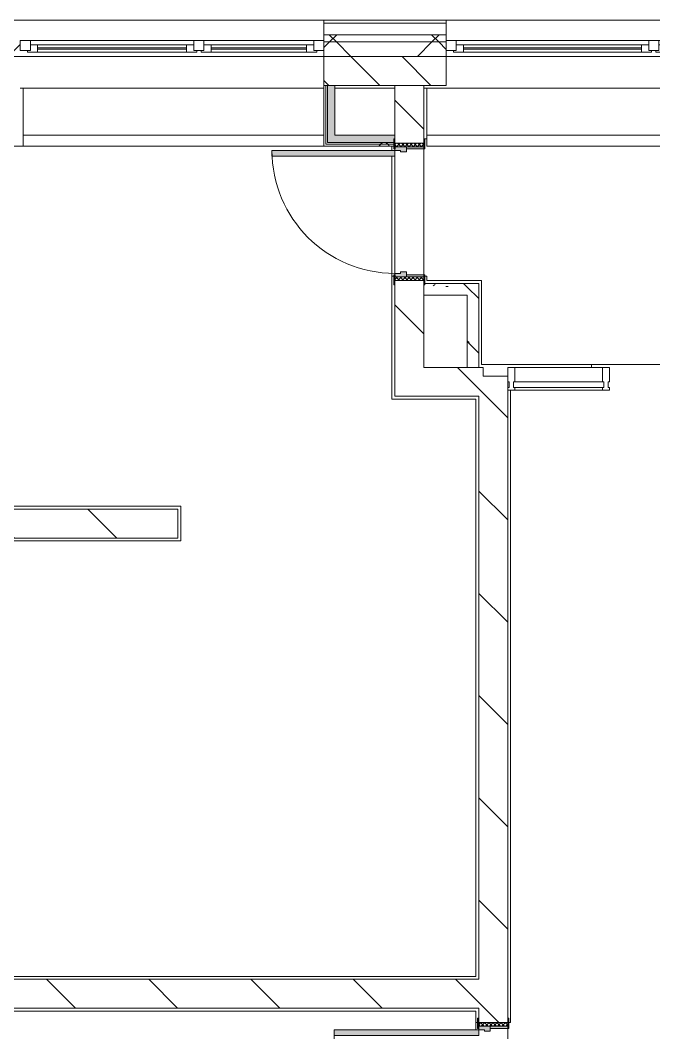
# Model space of a CAD drawing. Header units: millimetres. Extents: x 81368 to 286493, y -8553 to 29000.
# Drawn here: x 214243 to 218623, y 20350 to 27350 of the extents above; entities that cross this region are included whole.
import ezdxf

# ---------------------------------------------------------------- set-up
doc = ezdxf.new("R2010")
doc.units = ezdxf.units.MM
for name, color, linetype, lineweight, true_color in [('A-DOOR-5', 7, 'Continuous', 5, 0xe2e2e2), ('A-DOOR-6', 7, 'Continuous', 5, 0xaaaaaa), ('A-DOOR-FRAM-4', 7, 'Continuous', 5, 0xe2e2e2), ('A-DOOR-FRAM-5', 7, 'Continuous', 5, 0xaaaaaa), ('A-FLOR-3', 7, 'Continuous', 5, 0xaaaaaa), ('I-WALL-5', 7, 'Continuous', 9, 0xe7e7e7), ('I-WALL-8', 7, 'Continuous', 5, 0x787878)]:
    doc.layers.add(name, color=color, linetype=linetype, lineweight=lineweight, true_color=true_color)
for name, color, linetype, lineweight in [('A-GLAZ-2', 7, 'Continuous', 5), ('A-GLAZ-CWMG-2', 7, 'Continuous', 5), ('A-WALL', 7, 'Continuous', 9), ('A-WALL-6', 7, 'Continuous', 5), ('I-WALL-6', 7, 'Continuous', 5)]:
    doc.layers.add(name, color=color, linetype=linetype, lineweight=lineweight)
pattern_1 = [(135, (159482.9, 0), (-353.5534, -353.5534), [])]
pattern_2 = [(45, (159482.9, 0), (-353.5534, 353.5534), []), (135, (159482.9, 0), (-353.5534, -353.5534), [])]
pattern_3 = [(135, (159482.9, 0), (-377.1708, -377.1708), [533.4, -88.9, 17.78, -88.9]), (135, (159482.9, 376.94), (-377.1708, -377.1708), []), (50, (159482.9, 0), (637.6445, -55.7866), [66.675, -733.425]), (355, (159482.9, 0), (-123.3494, 668.699), [53.34, -586.74]), (100.451, (159536, -4.65), (514.299, 612.908), [56.665, -623.315]), (46.184, (159482.9, 177.8), (948.776, -147.15), [100.012, -1100.137]), (96.636, (159561.9, 165.5), (830.909, 865.997), [84.998, -934.973]), (351.184, (159482.9, 177.8), (830.918, 865.988), [80.01, -880.11]), (21, (159571.8, 133.35), (530.6506, -357.9283), [66.675, -733.425]), (326, (159571.8, 133.35), (216.308, 644.6585), [53.34, -586.74]), (71.451, (159616, 103.5), (746.9596, 286.7243), [56.665, -623.315]), (37.5, (159482.88, 0), (10.8105, 295.9426), [16.764, -562.864, 16.764, -578.866, -588.962]), (37.5, (159482.88, 0), (10.8105, 295.9426), [-1175.258, 16.764, -572.198]), (7.5, (159482.88, 0), (233.8692, 350.6318), [16.764, -322.834, 16.764, -549.529, -224.472]), (7.5, (159482.88, 0), (233.8692, 350.6318), [-905.891, 16.764, -207.708]), (327.5, (159284.63, 0), (474.5678, -20.0513), [16.764, -205.486, 16.764, -676.656, -920.115]), (327.5, (159284.63, 0), (474.5678, -20.0513), [-915.67, 16.764, -903.351]), (317.5, (159195.73, 0), (518.4522, 88.9934), [16.764, -272.161, 16.764, -443.738, -653.415]), (317.5, (159195.73, 0), (518.4522, 88.9934), [-749.427, 16.764, -636.651])]
pattern_4 = [(45, (159482.9, 0), (-530.33, 530.33), []), (135, (159482.9, 0), (-530.33, -530.33), [])]

# ---------------------------------------------------------------- blocks, each defined once
blk = doc.blocks.new('Прямоугольный импост - Импост структурный с накладкой - 160мм Темный-32302292-1_2_3_птичка')
at = {"layer": 'A-GLAZ-CWMG-2'}
for p, q in [((-50, 40), (-50, 140)), ((-50, 140), (0, 140)), ((0, 140), (0, 40)), ((-40, 40), (-50, 40)), ((-50, -17), (-50, 0)), ((-50, 0), (-40, 0)), ((-40, 0), (-40, 40)), ((-10, 40), (-10, 0)), ((0, 40), (-10, 40)), ((-10, 0), (0, 0)), ((0, 0), (0, -17)), ((0, -17), (-50, -17))]:
    blk.add_line(p, q, dxfattribs=at)
blk = doc.blocks.new('110_Дверь_СКБ_1Ст_Внутренняя1 - Д-11л 950х2100-32173567-1_2_3_птичка')
at = {"layer": 'A-DOOR-5'}
h = blk.add_hatch(color=256, dxfattribs=at)
h.paths.add_polyline_path([(-437.5, 20), (-402.5, 20), (-402.5, 60), (-412.5, 60), (-412.5, 100), (-437.5, 100)])
h.paths.add_polyline_path([(427.5, 44), (427.5, 20), (462.5, 20), (462.5, 100), (437.5, 100), (437.5, 60), (427.5, 60)])
at = {"layer": 'A-DOOR-6'}
h = blk.add_hatch(dxfattribs=at)
h.set_pattern_fill('FP_6', color=256, style=0, pattern_type=2)
h.set_pattern_definition([(135, (1826.41, 164.685), (-14.14214, -14.14214), []), (225, (1826.41, 164.685), (14.14214, -14.14214), [])])
h.paths.add_polyline_path([(462.5, -100), (487.5, -100), (487.5, 100), (462.5, 100), (462.5, -53.7)])
at = {"layer": 'A-DOOR-FRAM-4'}
for points in [[(397.5, 950), (397.5, 100), (437.5, 100), (437.5, 950)], [(-492.5, 100), (-422.5, 100), (-422.5, 108), (-492.5, 108)], [(447.5, 100), (517.5, 100), (517.5, 108), (447.5, 108)], [(-437.5, -100), (-422.5, -100), (-422.5, 20), (-437.5, 20), (-437.5, -53.7)], [(447.5, -53.7), (447.5, -100), (462.5, -100), (462.5, 20), (447.5, 20)], [(-492.5, -100), (-492.5, -108), (-422.5, -108), (-422.5, -100), (-482.5, -100)], [(447.5, -108), (517.5, -108), (517.5, -100), (447.5, -102.3)]]:
    blk.add_hatch(color=256, dxfattribs=at).paths.add_polyline_path(points)
at = {"layer": 'A-DOOR-FRAM-5'}
h = blk.add_hatch(dxfattribs=at)
h.set_pattern_fill('FP_7', color=256, style=0, pattern_type=2)
h.set_pattern_definition([(45, (-296.384, 164.685), (-14.1421, 14.1421), []), (135, (-296.384, 164.685), (-14.1421, -14.1421), [])])
h.paths.add_polyline_path([(-462.5, 100), (-462.5, -100), (-437.5, -100), (-437.5, 100)])
at = {"layer": 'A-DOOR-6'}
for p, q in [((437.5, 950), (397.5, 950)), ((397.5, 950), (397.5, 100)), ((437.5, 100), (437.5, 950)), ((397.5, 100), (437.5, 100))]:
    blk.add_line(p, q, dxfattribs=at)
blk.add_arc((437.5, 100), 850, 90, 180, dxfattribs=at)
at = {"layer": 'A-DOOR-FRAM-5'}
for p, q in [((-422.5, 108), (-492.5, 108)), ((-492.5, 108), (-492.5, 100)), ((-492.5, 100), (-422.5, 100)), ((-437.5, 100), (-462.5, 100)), ((-462.5, 100), (-462.5, -100)), ((-412.5, 100), (-437.5, 100)), ((-437.5, 100), (-437.5, 20)), ((-437.5, -100), (-437.5, 100)), ((-422.5, 100), (-437.5, 100)), ((-437.5, 100), (-437.5, 99)), ((-437.5, 99), (-422.5, 99)), ((-422.5, 100), (-422.5, 108)), ((-422.5, 99), (-422.5, 100)), ((-412.5, 60), (-412.5, 100)), ((437.5, 100), (437.5, 60)), ((462.5, 100), (437.5, 100)), ((517.5, 108), (447.5, 108)), ((447.5, 108), (447.5, 100)), ((462.5, 100), (447.5, 100)), ((447.5, 100), (447.5, 99)), ((447.5, 100), (517.5, 100)), ((447.5, 99), (462.5, 99)), ((462.5, 20), (462.5, 100)), ((487.5, 100), (462.5, 100)), ((462.5, 100), (462.5, -100)), ((462.5, 99), (462.5, 100)), ((487.5, -100), (487.5, 100)), ((517.5, 100), (517.5, 108)), ((-437.5, 20), (-402.5, 20)), ((-422.5, 20), (-437.5, 20)), ((-437.5, 20), (-437.5, -100)), ((-422.5, -100), (-422.5, 20)), ((-402.5, 60), (-412.5, 60)), ((-402.5, 20), (-402.5, 60)), ((437.5, 60), (427.5, 60)), ((427.5, 60), (427.5, 20)), ((427.5, 20), (462.5, 20)), ((462.5, 20), (447.5, 20)), ((447.5, 20), (447.5, -100)), ((462.5, -100), (462.5, 20)), ((-422.5, -100), (-492.5, -100)), ((-492.5, -100), (-492.5, -108)), ((-492.5, -108), (-422.5, -108)), ((-462.5, -100), (-437.5, -100)), ((-437.5, -100), (-422.5, -100)), ((-422.5, -108), (-422.5, -100)), ((447.5, -100), (462.5, -100)), ((517.5, -100), (447.5, -100)), ((447.5, -100), (447.5, -108)), ((447.5, -108), (517.5, -108)), ((462.5, -100), (487.5, -100)), ((517.5, -108), (517.5, -100))]:
    blk.add_line(p, q, dxfattribs=at)
blk = doc.blocks.new('PNS_Панель прямоугольная - Нр_Стекло - 40мм-32305525-1_2_3_птичка')
at = {"layer": 'A-GLAZ-2'}
for p, q in [((-312.5, 0), (312.5, 0)), ((302.5, 0), (-302.5, 0)), ((-302.5, -40), (302.5, -40))]:
    blk.add_line(p, q, dxfattribs=at)
blk = doc.blocks.new('Прямоугольный импост - Импост структурный с накладкой - 160мм Темный-32302294-1_2_3_птичка')
at = {"layer": 'A-GLAZ-CWMG-2'}
for p, q in [((-25, 40), (-25, 140)), ((-25, 140), (25, 140)), ((25, 140), (25, 40)), ((-15, 40), (-25, 40)), ((-25, -17), (-25, 0)), ((-25, 0), (-15, 0)), ((-15, 0), (-15, 40)), ((15, 40), (15, 0)), ((25, 40), (15, 40)), ((15, 0), (25, 0)), ((25, 0), (25, -17)), ((25, -17), (-25, -17))]:
    blk.add_line(p, q, dxfattribs=at)
blk = doc.blocks.new('Прямоугольный импост - Импост структурный с накладкой - 160мм Темный-32305521-1_2_3_птичка')
at = {"layer": 'A-GLAZ-CWMG-2'}
for p, q in [((58180, 24950), (58785, 24950)), ((58180, 24793), (58785, 24793))]:
    blk.add_line(p, q, dxfattribs=at)
blk = doc.blocks.new('120_Окно_СКБ_2Ст - 120_Окно_СКБ_2Ст 2100х2400 _мал створка справа_-19092174-1_2_3_птичка')
at = {"layer": 'A-GLAZ-2'}
for p, q in [((-1050, -75), (-1050, -5)), ((-1050, -5), (-980, -5)), ((1050, -5), (-1050, -5)), ((-980, -5), (-980, -75)), ((150, -35), (-980, -35)), ((-980, -35), (-980, -75)), ((-930, -85), (-930, -35)), ((-930, -55), (100, -55)), ((100, -65), (-930, -65)), ((100, -85), (100, -35)), ((150, -75), (150, -5)), ((150, -5), (220, -5)), ((150, -75), (150, -35)), ((220, -5), (220, -75)), ((980, -35), (220, -35)), ((220, -35), (220, -75)), ((270, -85), (270, -35)), ((270, -55), (930, -55)), ((930, -65), (270, -65)), ((930, -85), (930, -35)), ((980, -75), (980, -5)), ((980, -5), (1050, -5)), ((980, -75), (980, -35)), ((1050, -5), (1050, -75)), ((-980, -75), (-1050, -75)), ((-1050, -75), (-1000, -75)), ((-980, -75), (-1000, -75)), ((-1000, -75), (-1000, -85)), ((-1000, -85), (170, -85)), ((170, -85), (-1000, -85)), ((220, -75), (150, -75)), ((170, -75), (150, -75)), ((170, -75), (200, -75)), ((170, -85), (170, -75)), ((220, -75), (200, -75)), ((200, -75), (200, -85)), ((200, -85), (1000, -85)), ((1000, -85), (200, -85)), ((1050, -75), (980, -75)), ((1000, -75), (980, -75)), ((1000, -75), (1050, -75)), ((1000, -85), (1000, -75))]:
    blk.add_line(p, q, dxfattribs=at)
blk = doc.blocks.new('120_Окно_СКБ_2Ст - 120_Окно_СКБ_2Ст 2300х2400 _мал створка справа_-19949978-1_2_3_птичка')
at = {"layer": 'A-GLAZ-2'}
for p, q in [((-1150, -75), (-1150, -5)), ((-1150, -5), (-1080, -5)), ((1150, -5), (-1150, -5)), ((-1080, -5), (-1080, -75)), ((250, -35), (-1080, -35)), ((-1080, -35), (-1080, -75)), ((-1030, -85), (-1030, -35)), ((-1030, -55), (200, -55)), ((200, -65), (-1030, -65)), ((200, -85), (200, -35)), ((250, -75), (250, -5)), ((250, -5), (320, -5)), ((250, -75), (250, -35)), ((320, -5), (320, -75)), ((1080, -35), (320, -35)), ((320, -35), (320, -75)), ((370, -85), (370, -35)), ((370, -55), (1030, -55)), ((1030, -65), (370, -65)), ((1030, -85), (1030, -35)), ((1080, -75), (1080, -5)), ((1080, -5), (1150, -5)), ((1080, -75), (1080, -35)), ((1150, -5), (1150, -75)), ((-1080, -75), (-1150, -75)), ((-1150, -75), (-1100, -75)), ((-1080, -75), (-1100, -75)), ((-1100, -75), (-1100, -85)), ((-1100, -85), (270, -85)), ((270, -85), (-1100, -85)), ((320, -75), (250, -75)), ((270, -75), (250, -75)), ((270, -75), (300, -75)), ((270, -85), (270, -75)), ((320, -75), (300, -75)), ((300, -75), (300, -85)), ((300, -85), (1100, -85)), ((1100, -85), (300, -85)), ((1150, -75), (1080, -75)), ((1100, -75), (1080, -75)), ((1100, -75), (1150, -75)), ((1100, -85), (1100, -75))]:
    blk.add_line(p, q, dxfattribs=at)
blk = doc.blocks.new('110_Дверь_СКБ_1Ст_Внутренняя1 - Д-12 EIW 1100x2100h_кладовые _все__ коридор _между помещениями блока столовой__ моечные _все_-32936079-1_2_3_птичка')
at = {"layer": 'A-DOOR-5'}
h = blk.add_hatch(color=256, dxfattribs=at)
h.paths.add_polyline_path([(-512.5, 20), (-477.5, 20), (-477.5, 60), (-487.5, 60), (-487.5, 100), (-512.5, 100)])
h.paths.add_polyline_path([(502.5, 44), (502.5, 20), (537.5, 20), (537.5, 100), (512.5, 100), (512.5, 60), (502.5, 60)])
at = {"layer": 'A-DOOR-6'}
h = blk.add_hatch(dxfattribs=at)
h.set_pattern_fill('FP_27', color=256, style=0, pattern_type=2)
h.set_pattern_definition([(135, (1751.41, 164.685), (-14.14214, -14.14214), []), (225, (1751.41, 164.685), (14.14214, -14.14214), [])])
h.paths.add_polyline_path([(537.5, -100), (562.5, -100), (562.5, 100), (537.5, 100)])
at = {"layer": 'A-DOOR-FRAM-4'}
for points in [[(472.5, 120), (472.5, 100), (512.5, 100), (512.5, 1100), (472.5, 1100), (472.5, 178.7)], [(-567.5, 100), (-497.5, 100), (-497.5, 108), (-567.5, 108)], [(522.5, 100), (592.5, 100), (592.5, 108), (522.5, 108)], [(-512.5, -100), (-497.5, -100), (-497.5, 20), (-512.5, 20)], [(522.5, -100), (537.5, -100), (537.5, 20), (522.5, 20)], [(-567.5, -108), (-497.5, -108), (-497.5, -100), (-567.5, -100)], [(522.5, -108), (592.5, -108), (592.5, -100), (522.5, -100)]]:
    blk.add_hatch(color=256, dxfattribs=at).paths.add_polyline_path(points)
at = {"layer": 'A-DOOR-FRAM-5'}
h = blk.add_hatch(dxfattribs=at)
h.set_pattern_fill('FP_28', color=256, style=0, pattern_type=2)
h.set_pattern_definition([(45, (-371.384, 164.685), (-14.1421, 14.1421), []), (135, (-371.384, 164.685), (-14.1421, -14.1421), [])])
h.paths.add_polyline_path([(-537.5, -100), (-512.5, -100), (-512.5, 100), (-537.5, 100)])
at = {"layer": 'A-DOOR-6'}
for p, q in [((512.5, 1100), (472.5, 1100)), ((472.5, 1100), (472.5, 100)), ((512.5, 100), (512.5, 1100)), ((472.5, 100), (512.5, 100))]:
    blk.add_line(p, q, dxfattribs=at)
blk.add_arc((512.5, 100), 1000, 90, 180, dxfattribs=at)
at = {"layer": 'A-DOOR-FRAM-5'}
for p, q in [((-497.5, 108), (-567.5, 108)), ((-567.5, 108), (-567.5, 100)), ((-567.5, 100), (-497.5, 100)), ((-512.5, 100), (-537.5, 100)), ((-537.5, 100), (-537.5, -100)), ((-487.5, 100), (-512.5, 100)), ((-512.5, 100), (-512.5, 20)), ((-512.5, -100), (-512.5, 100)), ((-497.5, 100), (-512.5, 100)), ((-512.5, 100), (-512.5, 99)), ((-512.5, 99), (-497.5, 99)), ((-497.5, 100), (-497.5, 108)), ((-497.5, 99), (-497.5, 100)), ((-487.5, 60), (-487.5, 100)), ((512.5, 100), (512.5, 60)), ((537.5, 100), (512.5, 100)), ((592.5, 108), (522.5, 108)), ((522.5, 108), (522.5, 100)), ((537.5, 100), (522.5, 100)), ((522.5, 100), (522.5, 99)), ((522.5, 100), (592.5, 100)), ((522.5, 99), (537.5, 99)), ((537.5, 20), (537.5, 100)), ((562.5, 100), (537.5, 100)), ((537.5, 100), (537.5, -100)), ((537.5, 99), (537.5, 100)), ((562.5, -100), (562.5, 100)), ((592.5, 100), (592.5, 108)), ((-512.5, 20), (-477.5, 20)), ((-497.5, 20), (-512.5, 20)), ((-512.5, 20), (-512.5, -100)), ((-497.5, -100), (-497.5, 20)), ((-477.5, 60), (-487.5, 60)), ((-477.5, 20), (-477.5, 60)), ((512.5, 60), (502.5, 60)), ((502.5, 60), (502.5, 20)), ((502.5, 20), (537.5, 20)), ((537.5, 20), (522.5, 20)), ((522.5, 20), (522.5, -100)), ((537.5, -100), (537.5, 20)), ((-497.5, -100), (-567.5, -100)), ((-567.5, -100), (-567.5, -108)), ((-567.5, -108), (-497.5, -108)), ((-537.5, -100), (-512.5, -100)), ((-512.5, -100), (-497.5, -100)), ((-497.5, -108), (-497.5, -100)), ((522.5, -100), (537.5, -100)), ((592.5, -100), (522.5, -100)), ((522.5, -100), (522.5, -108)), ((522.5, -108), (592.5, -108)), ((537.5, -100), (562.5, -100)), ((592.5, -108), (592.5, -100))]:
    blk.add_line(p, q, dxfattribs=at)
blk = doc.blocks.new('Зашивка приборов отопления8 - Зашивка приборов отопления-33277697-1_2_3_птичка')
at = {"layer": 'A-WALL-6'}
for p, q in [((52060.5, 26880), (52060.5, 26555)), ((54140, 26880), (52060.5, 26880)), ((54140, 26555), (52060.2, 26555)), ((52060.2, 26555), (52060.2, 26480)), ((52060.5, 26555), (54140, 26555)), ((52060.2, 26480), (54140, 26480))]:
    blk.add_line(p, q, dxfattribs=at)
blk = doc.blocks.new('Зашивка приборов отопления9 - Зашивка приборов отопления-33277916-1_2_3_птичка')
at = {"layer": 'A-WALL-6'}
for p, q in [((51570, 26880), (51570, 26555)), ((54140, 26880), (51570, 26880)), ((54140, 26555), (54140, 26880)), ((51570, 26555), (54140, 26555)), ((54140, 26555), (51570, 26555)), ((51570, 26555), (51570, 26480)), ((54140, 26480), (54140, 26555)), ((51570, 26480), (54140, 26480))]:
    blk.add_line(p, q, dxfattribs=at)

msp = doc.modelspace()

# ---------------------------------------------------------------- hatches: boundary and pattern name
at = {"layer": 'A-WALL-6'}
h = msp.add_hatch(dxfattribs=at)
h.set_pattern_fill('FP_89', color=256, style=0, pattern_type=2)
h.set_pattern_definition(pattern_2)
h.paths.add_polyline_path([(242908, 27200), (244452.9, 27200), (244452.9, 27250), (239832.9, 27250), (239832.9, 27200), (242708, 27200)])
h.paths.add_polyline_path([(230292.9, 27200), (230292.9, 27250), (227692.9, 27250), (227692.9, 27200), (229792.9, 27200)])
h.paths.add_polyline_path([(226242.9, 27200), (226592.9, 27200), (226592.9, 27250), (225642.9, 27250), (225642.9, 27200)])
h.paths.add_polyline_path([(232392.9, 27200), (233732.9, 27200), (233732.9, 27250), (232392.9, 27250), (232392.9, 27210)])
h.paths.add_polyline_path([(236732.9, 27200), (236732.9, 27250), (235832.9, 27250), (235832.9, 27200), (236232.9, 27200)])
h.paths.add_polyline_path([(217187.9, 27200), (217187.9, 27250), (216342.9, 27250), (216342.9, 27200)])
h.paths.add_polyline_path([(219775, 27200), (220542.9, 27200), (220542.9, 27250), (219487.9, 27250), (219487.9, 27200)])
h.paths.add_polyline_path([(208242.9, 27200), (208242.9, 27250), (207142.9, 27250), (207142.9, 27200), (207642.9, 27200)])
h.paths.add_polyline_path([(214242.9, 27200), (214242.9, 27250), (213342.9, 27250), (213342.9, 27200), (214198.1, 27200)])
h.paths.add_polyline_path([(211242.9, 27200), (211242.9, 27250), (210342.9, 27250), (210342.9, 27200)])
h.paths.add_polyline_path([(204042.9, 27200), (204042.9, 27250), (201642.9, 27250), (201642.9, 27200), (203044.4, 27200)])
h = msp.add_hatch(dxfattribs=at)
h.set_pattern_fill('FP_89', color=256, style=0, pattern_type=2)
h.set_pattern_definition(pattern_2)
h.paths.add_polyline_path([(202242.9, 27100), (204042.9, 27100), (204042.9, 27200), (201642.9, 27200), (201642.9, 27100)])
h.paths.add_polyline_path([(220242.9, 27100), (220542.9, 27100), (220542.9, 27200), (219487.9, 27200), (219487.9, 27100), (219775, 27100)])
h.paths.add_polyline_path([(243582.9, 27100), (244452.9, 27100), (244448.3, 27200), (239832.9, 27198.1), (239832.9, 27100), (242908, 27100)])
h.paths.add_polyline_path([(210882.9, 27100), (211242.9, 27100), (211242.9, 27200), (210342.9, 27200), (210342.9, 27100)])
h.paths.add_polyline_path([(213342.9, 27100), (214242.9, 27100), (214242.9, 27200), (213342.9, 27200), (213342.9, 27140)])
h.paths.add_polyline_path([(207342.9, 27100), (208242.9, 27100), (208242.9, 27200), (207142.9, 27200), (207142.9, 27100)])
h.paths.add_polyline_path([(226560.9, 27100), (226560.9, 27102), (226560.9, 27110), (226592.9, 27110), (226592.9, 27200), (225642.9, 27200), (225642.9, 27100), (226542.9, 27100)])
h.paths.add_polyline_path([(217187.9, 27100), (217187.9, 27200), (216342.9, 27200), (216342.9, 27100), (216832.9, 27100)])
h.paths.add_polyline_path([(236232.9, 27100), (236732.9, 27100), (236732.9, 27200), (235832.9, 27200), (235832.9, 27100)])
h.paths.add_polyline_path([(227724.9, 27100), (230292.9, 27100), (230292.9, 27200), (227692.9, 27200), (227692.9, 27110), (227724.9, 27110), (227724.9, 27102), (227692.9, 27100)])
h.paths.add_polyline_path([(233022.9, 27100), (233732.9, 27100), (233732.9, 27200), (232392.9, 27200), (232392.9, 27100)])
h = msp.add_hatch(dxfattribs=at)
h.set_pattern_fill('FP_100', color=256, style=0, pattern_type=2)
h.set_pattern_definition([(135, (159482.88, 0), (-176.7767, -176.7767), [])])
h.paths.add_polyline_path([(216832.9, 26900), (217187.9, 26900), (217187.9, 27100), (216342.9, 27100), (216342.9, 26900)])
h.paths.add_polyline_path([(202242.9, 26900), (204042.9, 26900), (204042.9, 27100), (202242.9, 27100), (202242.9, 27061.4)])
h.paths.add_polyline_path([(210480.2, 26900), (211242.9, 26900), (211242.9, 27100), (210342.9, 27100), (210342.9, 26900)])
h.paths.add_polyline_path([(213342.9, 26900), (213642.9, 26900), (213642.9, 27100), (213342.9, 27100), (213342.9, 26969.4)])
h.paths.add_polyline_path([(240132.9, 26900), (240132.9, 27100), (239832.9, 27100), (239832.9, 26900)])
h.paths.add_polyline_path([(220242.9, 26900), (220542.9, 26900), (220542.9, 27100), (220242.9, 27100), (220242.9, 26953.9)])
h.paths.add_polyline_path([(236232.9, 26900), (236232.9, 27100), (235832.9, 27100), (235832.9, 26900), (235911.1, 26900)])
h.paths.add_polyline_path([(226542.9, 26900), (226542.9, 27100), (226242.9, 27100), (226242.9, 26900)])
h.paths.add_polyline_path([(219487.9, 26900), (219642.9, 26900), (219642.9, 27100), (219487.9, 27100), (219487.9, 26936.5)])
h.paths.add_polyline_path([(227688.9, 26900), (229792.9, 26900), (229792.9, 27100), (227688.9, 27100), (227688.9, 27091.3)])
h.paths.add_polyline_path([(233732.9, 26900), (233732.9, 27100), (233522.9, 27100), (233522.9, 26900)])
h.paths.add_polyline_path([(233022.9, 26900), (233022.9, 27100), (232392.9, 27100), (232392.9, 26900)])
h.paths.add_polyline_path([(207142.9, 26900), (207642.9, 26900), (207642.9, 27100), (207142.9, 27100), (207142.9, 27079.6)])
at = {"layer": 'I-WALL-5'}
for points in [[(216367.9, 26505), (216417.9, 26505), (216417.9, 26900), (216367.9, 26896.6), (216367.9, 26516.4)], [(216417.9, 26505), (216824.9, 26505), (216824.9, 26530), (216832.9, 26530), (216832.9, 26555), (216417.9, 26555), (216417.9, 26516.4)]]:
    msp.add_hatch(color=256, dxfattribs=at).paths.add_polyline_path(points)
at = {"layer": 'I-WALL-6'}
h = msp.add_hatch(dxfattribs=at)
h.set_pattern_fill('FP_99', color=256, style=0, pattern_type=2)
h.set_pattern_definition(pattern_1)
h.paths.add_polyline_path([(216842.7, 24750), (217032.9, 24750), (217032.9, 25550), (216832.9, 25550), (216832.9, 24750)])
h.paths.add_polyline_path([(217032.9, 26500), (217032.9, 26900), (216832.9, 26900), (216832.9, 26500), (216986.6, 26500)])
h = msp.add_hatch(dxfattribs=at)
h.set_pattern_fill('FP_187', color=256, style=0, pattern_type=2)
h.set_pattern_definition(pattern_4)
h.paths.add_polyline_path([(216355.4, 26480), (216824.9, 26480), (216824.9, 26492.5), (216355.4, 26489.4)])
h = msp.add_hatch(dxfattribs=at)
h.set_pattern_fill('FP_187', color=256, style=0, pattern_type=2)
h.set_pattern_definition(pattern_4)
h.paths.add_polyline_path([(216812.9, 26492.5), (216824.9, 26492.7), (216824.9, 26505), (216367.9, 26505), (216367.9, 26492.5), (216417.9, 26492.5)])
h = msp.add_hatch(dxfattribs=at)
h.set_pattern_fill('FP_99', color=256, style=0, pattern_type=2)
h.set_pattern_definition(pattern_1)
h.paths.add_polyline_path([(217412.9, 24750), (217412.9, 24890), (217442.9, 24890), (217442.9, 24950), (217032.9, 24950), (217032.9, 24750), (217392.9, 24750)])
h = msp.add_hatch(dxfattribs=at)
h.set_pattern_fill('FP_99', color=256, style=0, pattern_type=2)
h.set_pattern_definition(pattern_1)
h.paths.add_polyline_path([(217612.9, 20720), (217612.9, 24890), (217412.9, 24890), (217412.9, 20720)])
h = msp.add_hatch(dxfattribs=at)
h.set_pattern_fill('FP_99', color=256, style=0, pattern_type=2)
h.set_pattern_definition(pattern_1)
h.paths.add_polyline_path([(214212.9, 23770), (215332.9, 23770), (215332.9, 23970), (211082.9, 23970), (211082.9, 23770), (213672.9, 23770)])
h = msp.add_hatch(dxfattribs=at)
h.set_pattern_fill('FP_99', color=256, style=0, pattern_type=2)
h.set_pattern_definition(pattern_1)
h.paths.add_polyline_path([(217392.9, 20520), (217612.9, 20520), (217612.9, 20720), (211082.9, 20720), (211082.9, 20520), (216812.9, 20520)])
h = msp.add_hatch(dxfattribs=at)
h.set_pattern_fill('FP_99', color=256, style=0, pattern_type=2)
h.set_pattern_definition(pattern_1)
h.paths.add_polyline_path([(217612.9, 18600), (217612.9, 19320), (217412.9, 19320), (217412.9, 18600)])
h.paths.add_polyline_path([(217612.9, 20420), (217612.9, 20520), (217412.9, 20520), (217412.9, 20420)])
at = {"layer": 'I-WALL-8'}
h = msp.add_hatch(dxfattribs=at)
h.set_pattern_fill('FP_98', color=256, style=0, pattern_type=2)
h.set_pattern_definition(pattern_3)
h.paths.add_polyline_path([(217032.9, 25450), (217332.9, 25450), (217332.9, 25530), (217040.9, 25530), (217040.9, 25520), (217032.9, 25520)])
h = msp.add_hatch(dxfattribs=at)
h.set_pattern_fill('FP_98', color=256, style=0, pattern_type=2)
h.set_pattern_definition(pattern_3)
h.paths.add_polyline_path([(217412.9, 24950), (217412.9, 25530), (217332.9, 25530), (217332.9, 24950)])

# ---------------------------------------------------------------- linework, layer by layer
at = {"layer": 'A-FLOR-3'}
for p, q in [((214262.9, 26860), (214262.9, 26480)), ((217052.9, 26530), (217040.9, 26530)), ((214262.9, 26480), (213622.9, 26480)), ((216812.9, 26450), (216812.9, 26480)), ((216812.9, 26410), (216812.9, 24730)), ((216812.9, 25580), (216824.9, 25580)), ((217040.9, 25580), (217052.9, 25580)), ((217052.9, 25580), (217052.9, 25550)), ((217052.9, 25550), (217432.9, 25550)), ((217432.9, 25550), (217432.9, 24970)), ((217432.9, 24970), (226262.9, 24970)), ((218192.9, 24970), (218192.9, 24950)), ((217632.9, 24791.7), (217632.9, 20420)), ((217392.9, 24730), (216812.9, 24730)), ((217392.9, 20740), (217392.9, 24730)), ((211102.9, 23990), (215352.9, 23990)), ((215352.9, 23990), (215352.9, 23750)), ((215352.9, 23750), (211102.9, 23750)), ((211102.9, 20740), (217392.9, 20740)), ((217392.9, 20500), (210862.9, 20500)), ((217392.9, 20500), (217392.9, 20370)), ((217404.9, 20420), (217392.9, 20420)), ((217632.9, 20420), (217620.9, 20420))]:
    msp.add_line(p, q, dxfattribs=at)
at = {"layer": 'A-WALL'}
for p, q in [((217187.9, 27330), (216342.9, 27330)), ((217187.9, 27250), (216342.9, 27250)), ((217187.9, 27200), (216342.9, 27200)), ((217187.9, 27100), (216342.9, 27100)), ((216342.9, 27100), (217187.9, 27100)), ((216355.4, 26492.5), (216355.4, 26900)), ((216367.9, 26505), (216367.9, 26900)), ((217032.9, 26900), (216832.9, 26900)), ((216824.9, 26492.5), (216355.4, 26492.5)), ((216824.9, 26505), (216367.9, 26505)), ((217032.9, 25520), (217032.9, 25450)), ((217332.9, 24950), (217412.9, 24950))]:
    msp.add_line(p, q, dxfattribs=at)
at = {"layer": 'A-WALL-6'}
for p, q in [((211242.9, 27350), (226592.9, 27350)), ((216342.9, 27350), (216342.9, 27100)), ((217187.9, 27100), (217187.9, 27350)), ((216342.9, 27100), (213642.9, 27100)), ((216342.9, 27100), (216342.9, 26900)), ((217187.9, 26900), (217187.9, 27100)), ((219487.9, 27100), (217187.9, 27100)), ((216417.9, 26900), (216832.9, 26900)), ((217032.9, 26900), (217187.9, 26900))]:
    msp.add_line(p, q, dxfattribs=at)
at = {"layer": 'I-WALL-6'}
for p, q in [((214242.9, 27100), (216342.9, 27100)), ((217187.9, 27100), (219487.9, 27100)), ((216343.5, 26880), (214242.9, 26880)), ((216342.9, 26900), (216342.9, 26480)), ((216417.9, 26900), (216342.9, 26900)), ((216417.9, 26555), (216417.9, 26900)), ((216832.9, 26880), (216417.9, 26880)), ((216832.9, 26530), (216832.9, 26900)), ((217032.9, 26530), (217032.9, 26900)), ((219642.9, 26880), (217032.9, 26880)), ((216832.9, 26555), (216417.9, 26555)), ((216342.9, 26480), (216824.9, 26480)), ((217032.9, 26460), (217032.9, 25590)), ((216832.9, 25600), (216832.9, 26410)), ((216832.9, 25520), (216832.9, 24750)), ((217412.9, 25530), (217040.9, 25530)), ((217412.9, 24950), (217412.9, 25530)), ((217032.9, 25450), (217332.9, 25450)), ((217032.9, 24950), (217032.9, 25450)), ((217332.9, 25450), (217332.9, 24950)), ((217332.9, 24950), (217032.9, 24950)), ((217442.9, 24950), (217412.9, 24950)), ((217442.9, 24890), (217442.9, 24950)), ((217612.9, 24890), (217442.9, 24890)), ((217612.9, 20450), (217612.9, 24890)), ((216832.9, 24750), (217412.9, 24750)), ((217412.9, 24750), (217412.9, 20720)), ((215332.9, 23970), (210882.9, 23970)), ((215332.9, 23770), (215332.9, 23970)), ((211082.9, 23770), (215332.9, 23770)), ((217412.9, 20720), (211082.9, 20720)), ((210882.9, 20520), (217412.9, 20520)), ((217412.9, 20520), (217412.9, 20450)), ((217612.9, 20380), (217612.9, 19360))]:
    msp.add_line(p, q, dxfattribs=at)

# ---------------------------------------------------------------- block references
at = {"layer": 'A-DOOR-6', "rotation": 89.99999999999991}
for name, p in [('110_Дверь_СКБ_1Ст_Внутренняя1 - Д-11л 950х2100-32173567-1_2_3_птичка', (216932.9, 26012.5)), ('110_Дверь_СКБ_1Ст_Внутренняя1 - Д-12 EIW 1100x2100h_кладовые _все__ коридор _между помещениями блока столовой__ моечные _все_-32936079-1_2_3_птичка', (217512.9, 19857.5))]:
    msp.add_blockref(name, p, dxfattribs=at)
at = {"layer": 'A-GLAZ-2'}
for name, p in [('120_Окно_СКБ_2Ст - 120_Окно_СКБ_2Ст 2100х2400 _мал створка справа_-19092174-1_2_3_птичка', (215292.9, 27215)), ('120_Окно_СКБ_2Ст - 120_Окно_СКБ_2Ст 2300х2400 _мал створка справа_-19949978-1_2_3_птичка', (218337.9, 27215))]:
    msp.add_blockref(name, p, dxfattribs=at)
at = {"layer": 'A-GLAZ-2', "rotation": 180}
msp.add_blockref('PNS_Панель прямоугольная - Нр_Стекло - 40мм-32305525-1_2_3_птичка', (217965.4, 24810), dxfattribs=at)
at = {"layer": 'A-GLAZ-CWMG-2', "extrusion": (0, 0, -1)}
for name, p in [('Прямоугольный импост - Импост структурный с накладкой - 160мм Темный-32302292-1_2_3_птичка', (-217612.9, 24810)), ('Прямоугольный импост - Импост структурный с накладкой - 160мм Темный-32302294-1_2_3_птичка', (-218292.9, 24810))]:
    msp.add_blockref(name, p, dxfattribs=at)
at = {"layer": 'A-GLAZ-CWMG-2'}
msp.add_blockref('Прямоугольный импост - Импост структурный с накладкой - 160мм Темный-32305521-1_2_3_птичка', (159482.9, 0), dxfattribs=at)
at = {"layer": 'A-WALL-6'}
for name, p in [('Зашивка приборов отопления8 - Зашивка приборов отопления-33277697-1_2_3_птичка', (162202.9, 0)), ('Зашивка приборов отопления9 - Зашивка приборов отопления-33277916-1_2_3_птичка', (165482.9, 0))]:
    msp.add_blockref(name, p, dxfattribs=at)

doc.saveas('drawing.dxf')
